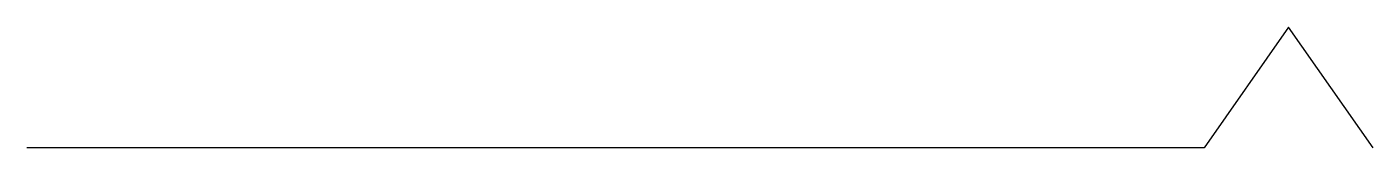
# Model space of a CAD drawing. Header units: millimetres. Extents: x -45.7 to 0, y 20 to 24.1.
import ezdxf

# ---------------------------------------------------------------- set-up
doc = ezdxf.new("R2010")
doc.units = ezdxf.units.MM
doc.layers.get('0').update_dxf_attribs({"linetype": 'CONTINUOUS'})

msp = doc.modelspace()

# ---------------------------------------------------------------- linework, layer by layer
for p, q in [((-2.868, 24.096), (-5.736, 20)), ((0, 20), (-2.868, 24.096)), ((-5.736, 20), (-45.736, 20))]:
    msp.add_line(p, q)

doc.saveas('drawing.dxf')
